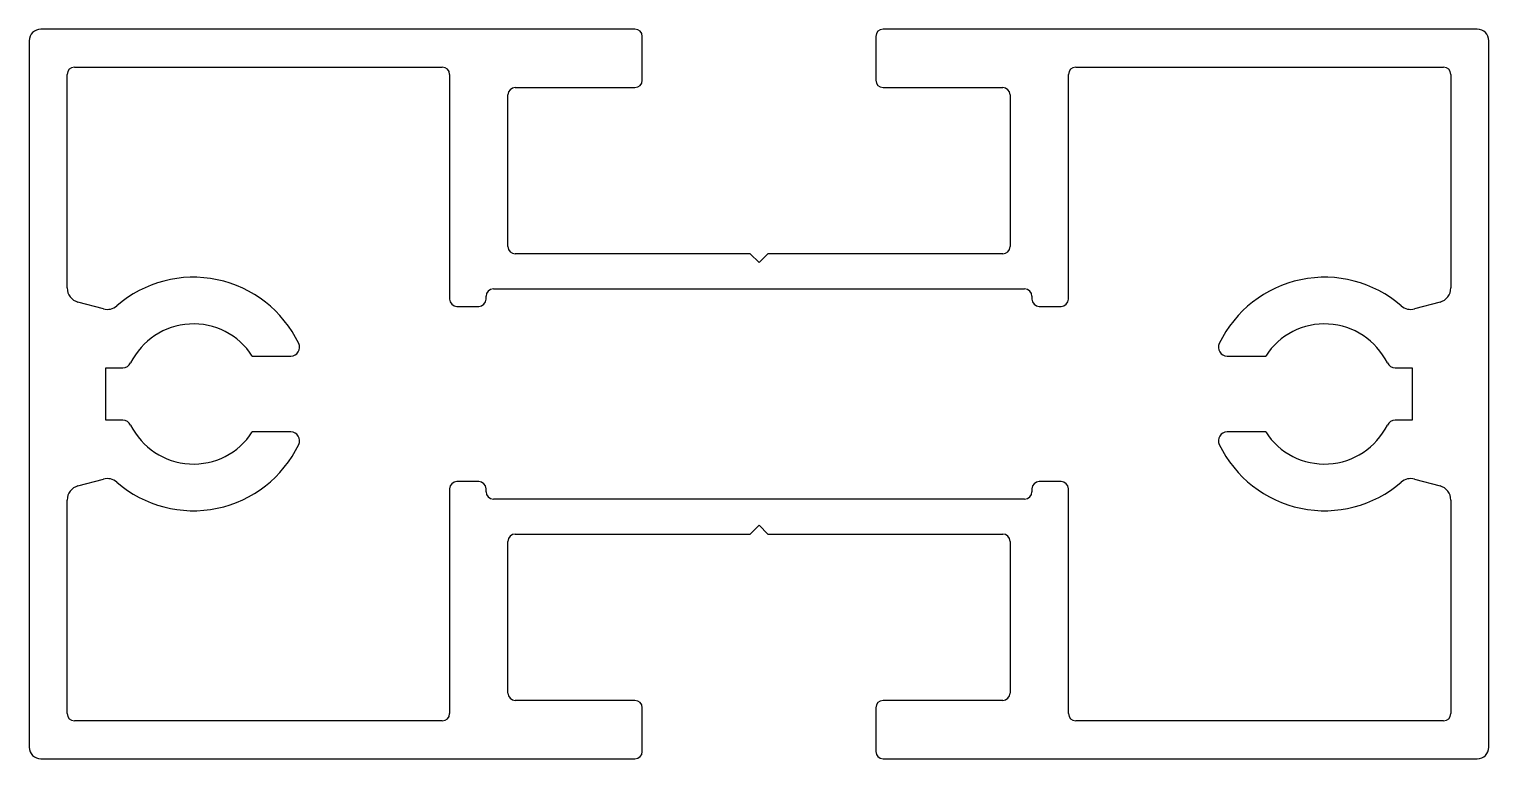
# Model space of a CAD drawing. Extents: x 3303.7 to 3353.7, y 1136.7 to 1161.7.
import ezdxf

# ---------------------------------------------------------------- set-up
doc = ezdxf.new("R2010")
doc.units = 0
doc.layers.get('0').update_dxf_attribs({"linetype": 'CONTINUOUS'})

msp = doc.modelspace()

# ---------------------------------------------------------------- linework, layer by layer
for p, q in [((3324.464, 1161.718), (3304.114, 1161.718)), ((3353.314, 1161.718), (3332.964, 1161.718)), ((3303.714, 1161.318), (3303.714, 1137.118)), ((3324.714, 1159.968), (3324.714, 1161.468)), ((3332.714, 1161.468), (3332.714, 1159.968)), ((3353.714, 1137.118), (3353.714, 1161.318)), ((3305.014, 1152.85), (3305.014, 1160.168)), ((3305.264, 1160.418), (3317.864, 1160.418)), ((3318.114, 1160.168), (3318.114, 1152.468)), ((3339.314, 1152.468), (3339.314, 1160.168)), ((3339.564, 1160.418), (3352.163, 1160.418)), ((3352.413, 1160.168), (3352.413, 1152.85)), ((3320.363, 1159.718), (3324.464, 1159.718)), ((3332.964, 1159.718), (3337.064, 1159.718)), ((3320.113, 1154.268), (3320.113, 1159.468)), ((3337.314, 1159.468), (3337.314, 1154.268)), ((3328.414, 1154.018), (3320.363, 1154.018)), ((3328.714, 1153.718), (3328.414, 1154.018)), ((3329.014, 1154.018), (3328.714, 1153.718)), ((3337.064, 1154.018), (3329.014, 1154.018)), ((3319.364, 1152.468), (3319.364, 1152.568)), ((3319.614, 1152.818), (3337.814, 1152.818)), ((3338.064, 1152.568), (3338.064, 1152.468)), ((3306.259, 1152.133), (3305.384, 1152.367)), ((3318.364, 1152.218), (3319.114, 1152.218)), ((3338.314, 1152.218), (3339.064, 1152.218)), ((3352.043, 1152.367), (3351.168, 1152.133)), ((3311.356, 1150.518), (3312.675, 1150.518)), ((3344.752, 1150.518), (3346.071, 1150.518)), ((3306.339, 1148.318), (3306.339, 1150.118)), ((3306.339, 1150.118), (3306.92, 1150.118)), ((3350.507, 1150.118), (3351.089, 1150.118)), ((3351.089, 1150.118), (3351.089, 1148.318)), ((3306.92, 1148.318), (3306.339, 1148.318)), ((3351.089, 1148.318), (3350.507, 1148.318)), ((3312.675, 1147.918), (3311.356, 1147.918)), ((3346.071, 1147.918), (3344.752, 1147.918)), ((3305.384, 1146.068), (3306.259, 1146.302)), ((3319.114, 1146.218), (3318.364, 1146.218)), ((3339.064, 1146.218), (3338.314, 1146.218)), ((3351.168, 1146.302), (3352.043, 1146.068)), ((3305.014, 1138.268), (3305.014, 1145.585)), ((3318.114, 1145.968), (3318.114, 1138.268)), ((3319.364, 1145.868), (3319.364, 1145.968)), ((3337.814, 1145.618), (3319.614, 1145.618)), ((3338.064, 1145.968), (3338.064, 1145.868)), ((3339.314, 1138.268), (3339.314, 1145.968)), ((3352.413, 1145.585), (3352.413, 1138.268)), ((3328.414, 1144.418), (3328.714, 1144.718)), ((3328.714, 1144.718), (3329.014, 1144.418)), ((3320.113, 1138.968), (3320.113, 1144.168)), ((3320.363, 1144.418), (3328.414, 1144.418)), ((3329.014, 1144.418), (3337.064, 1144.418)), ((3337.314, 1144.168), (3337.314, 1138.968)), ((3324.464, 1138.718), (3320.363, 1138.718)), ((3337.064, 1138.718), (3332.964, 1138.718)), ((3317.864, 1138.018), (3305.264, 1138.018)), ((3324.714, 1136.968), (3324.714, 1138.468)), ((3332.714, 1138.468), (3332.714, 1136.968)), ((3352.163, 1138.018), (3339.564, 1138.018)), ((3304.114, 1136.718), (3324.464, 1136.718)), ((3332.964, 1136.718), (3353.314, 1136.718))]:
    msp.add_line(p, q)
for centre, radius, start, end in [((3304.114, 1161.318), 0.4, 90, 180), ((3324.464, 1161.468), 0.25, 0, 90), ((3332.964, 1161.468), 0.25, 90, 180), ((3353.314, 1161.318), 0.4, 0, 90), ((3305.264, 1160.168), 0.25, 90, 180), ((3317.864, 1160.168), 0.25, 0, 90), ((3339.564, 1160.168), 0.25, 90, 180), ((3352.163, 1160.168), 0.25, 0, 90), ((3320.363, 1159.468), 0.25, 90, 180), ((3324.464, 1159.968), 0.25, 270, 0), ((3332.964, 1159.968), 0.25, 180, 270), ((3337.064, 1159.468), 0.25, 0, 90), ((3320.363, 1154.268), 0.25, 180, 270), ((3337.064, 1154.268), 0.25, 270, 0), ((3309.339, 1149.218), 4, 25.622, 130.9628), ((3348.089, 1149.218), 4, 49.0372, 154.378), ((3305.514, 1152.85), 0.5, 180, 255), ((3319.614, 1152.568), 0.25, 90, 180), ((3337.814, 1152.568), 0.25, 0, 90), ((3351.913, 1152.85), 0.5, 285, 360), ((3306.388, 1152.616), 0.5, 255, 310.9628), ((3318.364, 1152.468), 0.25, 180, 270), ((3319.114, 1152.468), 0.25, 270, 0), ((3338.314, 1152.468), 0.25, 180, 270), ((3339.064, 1152.468), 0.25, 270, 0), ((3351.039, 1152.616), 0.5, 229.0372, 285), ((3309.339, 1149.218), 2.4, 32.7972, 153.6122), ((3348.089, 1149.218), 2.4, 26.3878, 147.2028), ((3312.675, 1150.818), 0.3, 270, 25.622), ((3344.752, 1150.818), 0.3, 154.378, 270), ((3306.92, 1150.418), 0.3, 270, 333.6122), ((3350.507, 1150.418), 0.3, 206.3878, 270), ((3306.92, 1148.018), 0.3, 26.3878, 90), ((3309.339, 1149.218), 2.4, 206.3878, 327.2028), ((3348.089, 1149.218), 2.4, 212.7972, 333.6122), ((3350.507, 1148.018), 0.3, 90, 153.6122), ((3312.675, 1147.618), 0.3, 334.378, 90), ((3344.752, 1147.618), 0.3, 90, 205.622), ((3309.339, 1149.218), 4, 229.0372, 334.378), ((3348.089, 1149.218), 4, 205.622, 310.9628), ((3305.514, 1145.585), 0.5, 105, 180), ((3306.388, 1145.819), 0.5, 49.0372, 105), ((3318.364, 1145.968), 0.25, 90, 180), ((3319.114, 1145.968), 0.25, 0, 90), ((3338.314, 1145.968), 0.25, 90, 180), ((3339.064, 1145.968), 0.25, 0, 90), ((3351.039, 1145.819), 0.5, 75, 130.9628), ((3351.913, 1145.585), 0.5, 0, 75), ((3319.614, 1145.868), 0.25, 180, 270), ((3337.814, 1145.868), 0.25, 270, 0), ((3320.363, 1144.168), 0.25, 90, 180), ((3337.064, 1144.168), 0.25, 0, 90), ((3320.363, 1138.968), 0.25, 180, 270), ((3324.464, 1138.468), 0.25, 0, 90), ((3332.964, 1138.468), 0.25, 90, 180), ((3337.064, 1138.968), 0.25, 270, 360), ((3305.264, 1138.268), 0.25, 180, 270), ((3317.864, 1138.268), 0.25, 270, 360), ((3339.564, 1138.268), 0.25, 180, 270), ((3352.163, 1138.268), 0.25, 270, 0), ((3304.114, 1137.118), 0.4, 180, 270), ((3353.314, 1137.118), 0.4, 270, 0), ((3324.464, 1136.968), 0.25, 270, 0), ((3332.964, 1136.968), 0.25, 180, 270)]:
    msp.add_arc(centre, radius, start, end)

doc.saveas('drawing.dxf')
